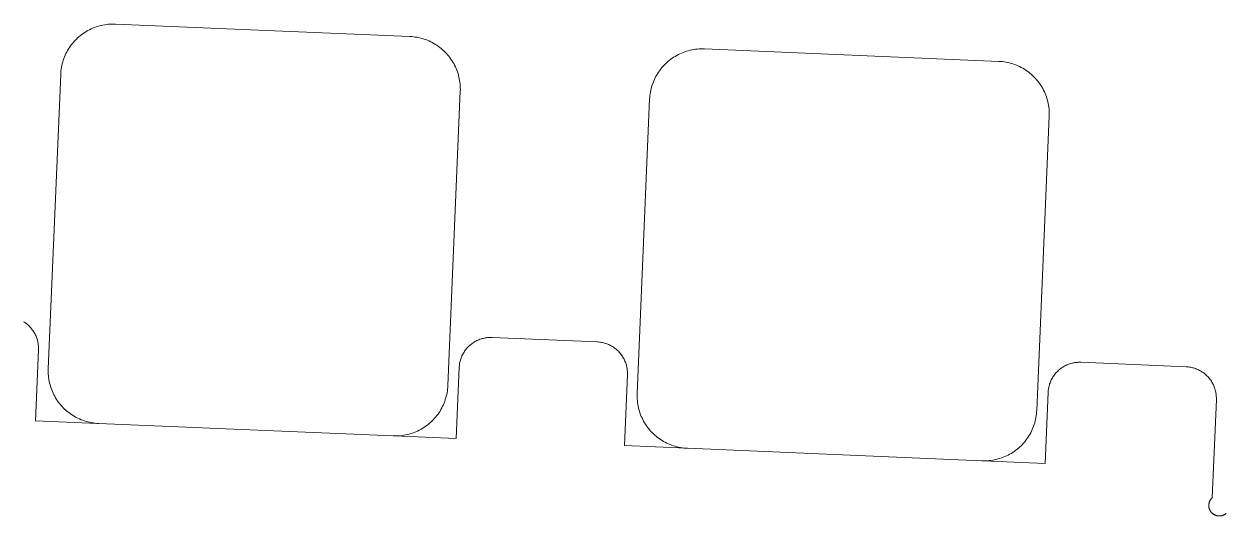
# Model space of a CAD drawing. Header units: inches. Extents: x -6 to 177, y -6 to 113.
# Drawn here: x 87.488 to 91.984, y 83.621 to 85.462 of the extents above; entities that cross this region are included whole.
import ezdxf

# ---------------------------------------------------------------- set-up
doc = ezdxf.new("R2010")
doc.units = ezdxf.units.IN
doc.layers.add('ZANO_R', color=7, linetype='Continuous', lineweight=0)

msp = doc.modelspace()

# ---------------------------------------------------------------- linework, layer by layer
at = {"layer": 'ZANO_R'}
for p, q in [((87.70438, 85.42328), (87.70984, 85.4272)), ((87.70984, 85.4272), (87.71542, 85.43094)), ((87.71542, 85.43094), (87.72114, 85.43449)), ((87.72114, 85.43449), (87.72697, 85.43783)), ((87.72697, 85.43783), (87.73291, 85.44098)), ((87.73291, 85.44098), (87.73895, 85.44392)), ((87.73895, 85.44392), (87.74509, 85.44665)), ((87.74509, 85.44665), (87.75132, 85.44918)), ((87.75132, 85.44918), (87.75764, 85.45148)), ((87.75764, 85.45148), (87.76403, 85.45357)), ((87.76403, 85.45357), (87.77048, 85.45545)), ((87.77048, 85.45545), (87.777, 85.4571)), ((87.777, 85.4571), (87.78357, 85.45852)), ((87.78357, 85.45852), (87.79018, 85.45973)), ((87.79018, 85.45973), (87.79683, 85.4607)), ((87.79683, 85.4607), (87.80351, 85.46145)), ((87.80351, 85.46145), (87.81022, 85.46197)), ((87.81022, 85.46197), (87.81693, 85.46226)), ((87.81693, 85.46226), (87.82365, 85.46232)), ((87.82365, 85.46232), (87.83037, 85.46215)), ((87.83037, 85.46215), (88.93186, 85.41559)), ((87.65832, 85.37476), (87.66215, 85.38028)), ((87.66215, 85.38028), (87.66616, 85.38568)), ((87.66616, 85.38568), (87.67036, 85.39093)), ((87.67036, 85.39093), (87.67473, 85.39603)), ((87.67473, 85.39603), (87.67927, 85.40099)), ((87.67927, 85.40099), (87.68398, 85.40578)), ((87.68398, 85.40578), (87.68886, 85.41042)), ((87.68886, 85.41042), (87.69388, 85.41488)), ((87.69388, 85.41488), (87.69906, 85.41917)), ((87.69906, 85.41917), (87.70438, 85.42328)), ((88.93186, 85.41559), (88.93857, 85.41519)), ((88.93857, 85.41519), (88.94526, 85.41457)), ((88.94526, 85.41457), (88.95193, 85.41371)), ((88.95193, 85.41371), (88.95856, 85.41263)), ((88.95856, 85.41263), (88.96516, 85.41132)), ((88.96516, 85.41132), (88.9717, 85.40979)), ((88.9717, 85.40979), (88.97819, 85.40803)), ((88.97819, 85.40803), (88.98462, 85.40606)), ((88.98462, 85.40606), (88.99097, 85.40386)), ((88.99097, 85.40386), (88.99725, 85.40145)), ((88.99725, 85.40145), (89.00344, 85.39883)), ((89.00344, 85.39883), (89.00953, 85.396)), ((89.00953, 85.396), (89.01553, 85.39296)), ((89.01553, 85.39296), (89.02142, 85.38972)), ((89.02142, 85.38972), (89.02719, 85.38628)), ((89.02719, 85.38628), (89.03285, 85.38264)), ((89.03285, 85.38264), (89.03837, 85.37881)), ((87.6371, 85.33288), (87.63951, 85.33916)), ((87.63951, 85.33916), (87.64213, 85.34535)), ((87.64213, 85.34535), (87.64496, 85.35144)), ((87.64496, 85.35144), (87.648, 85.35744)), ((87.648, 85.35744), (87.65124, 85.36333)), ((87.65124, 85.36333), (87.65469, 85.3691)), ((87.65469, 85.3691), (87.65832, 85.37476)), ((89.03837, 85.37881), (89.04377, 85.3748)), ((89.04377, 85.3748), (89.04902, 85.3706)), ((89.04902, 85.3706), (89.05412, 85.36623)), ((89.05412, 85.36623), (89.05908, 85.36169)), ((89.05908, 85.36169), (89.06387, 85.35698)), ((89.06387, 85.35698), (89.06851, 85.3521)), ((89.06851, 85.3521), (89.07297, 85.34708)), ((89.07297, 85.34708), (89.07726, 85.3419)), ((89.07726, 85.3419), (89.08137, 85.33658)), ((89.08137, 85.33658), (89.08529, 85.33113)), ((89.9128, 85.3341), (89.91839, 85.33783)), ((89.91839, 85.33783), (89.9241, 85.34138)), ((89.9241, 85.34138), (89.92993, 85.34472)), ((89.92993, 85.34472), (89.93587, 85.34787)), ((89.93587, 85.34787), (89.94192, 85.35081)), ((89.94192, 85.35081), (89.94806, 85.35354)), ((89.94806, 85.35354), (89.95429, 85.35607)), ((89.95429, 85.35607), (89.9606, 85.35837)), ((89.9606, 85.35837), (89.96699, 85.36047)), ((89.96699, 85.36047), (89.97345, 85.36234)), ((89.97345, 85.36234), (89.97997, 85.36399)), ((89.97997, 85.36399), (89.98654, 85.36541)), ((89.98654, 85.36541), (89.99315, 85.36662)), ((89.99315, 85.36662), (89.9998, 85.36759)), ((89.9998, 85.36759), (90.00648, 85.36834)), ((90.00648, 85.36834), (90.01318, 85.36886)), ((90.01318, 85.36886), (90.0199, 85.36915)), ((90.0199, 85.36915), (90.02662, 85.36921)), ((90.02662, 85.36921), (90.03334, 85.36904)), ((90.03334, 85.36904), (91.13483, 85.32248)), ((87.62639, 85.28717), (87.62725, 85.29384)), ((87.62725, 85.29384), (87.62833, 85.30047)), ((87.62833, 85.30047), (87.62964, 85.30707)), ((87.62964, 85.30707), (87.63117, 85.31361)), ((87.63117, 85.31361), (87.63293, 85.3201)), ((87.63293, 85.3201), (87.6349, 85.32653)), ((87.6349, 85.32653), (87.6371, 85.33288)), ((89.08529, 85.33113), (89.08903, 85.32554)), ((89.08903, 85.32554), (89.09258, 85.31983)), ((89.09258, 85.31983), (89.09592, 85.314)), ((89.09592, 85.314), (89.09907, 85.30805)), ((89.09907, 85.30805), (89.10201, 85.30201)), ((89.10201, 85.30201), (89.10474, 85.29587)), ((89.10474, 85.29587), (89.10727, 85.28964)), ((89.86512, 85.28717), (89.86913, 85.29257)), ((89.86913, 85.29257), (89.87333, 85.29782)), ((89.87333, 85.29782), (89.8777, 85.30293)), ((89.8777, 85.30293), (89.88224, 85.30788)), ((89.88224, 85.30788), (89.88695, 85.31267)), ((89.88695, 85.31267), (89.89182, 85.31731)), ((89.89182, 85.31731), (89.89685, 85.32177)), ((89.89685, 85.32177), (89.90203, 85.32606)), ((89.90203, 85.32606), (89.90735, 85.33017)), ((89.90735, 85.33017), (89.9128, 85.3341)), ((91.13483, 85.32248), (91.14154, 85.32209)), ((91.14154, 85.32209), (91.14823, 85.32146)), ((91.14823, 85.32146), (91.1549, 85.3206)), ((91.1549, 85.3206), (91.16153, 85.31952)), ((91.16153, 85.31952), (91.16812, 85.31821)), ((91.16812, 85.31821), (91.17467, 85.31668)), ((91.17467, 85.31668), (91.18116, 85.31492)), ((91.18116, 85.31492), (91.18758, 85.31295)), ((91.18758, 85.31295), (91.19394, 85.31075)), ((91.19394, 85.31075), (91.20021, 85.30834)), ((91.20021, 85.30834), (91.2064, 85.30572)), ((91.2064, 85.30572), (91.2125, 85.30289)), ((91.2125, 85.30289), (91.2185, 85.29985)), ((91.2185, 85.29985), (91.22439, 85.29661)), ((91.22439, 85.29661), (91.23016, 85.29317)), ((91.23016, 85.29317), (91.23581, 85.28953)), ((87.57881, 84.17228), (87.62537, 85.27377)), ((87.62537, 85.27377), (87.62577, 85.28048)), ((87.62577, 85.28048), (87.62639, 85.28717)), ((89.10727, 85.28964), (89.10957, 85.28332)), ((89.10957, 85.28332), (89.11167, 85.27694)), ((89.11167, 85.27694), (89.11354, 85.27048)), ((89.11354, 85.27048), (89.11519, 85.26396)), ((89.11519, 85.26396), (89.11661, 85.25739)), ((89.11661, 85.25739), (89.11782, 85.25078)), ((89.11782, 85.25078), (89.11879, 85.24413)), ((89.84007, 85.23977), (89.84248, 85.24605)), ((89.84248, 85.24605), (89.8451, 85.25224)), ((89.8451, 85.25224), (89.84793, 85.25833)), ((89.84793, 85.25833), (89.85097, 85.26433)), ((89.85097, 85.26433), (89.85421, 85.27022)), ((89.85421, 85.27022), (89.85765, 85.27599)), ((89.85765, 85.27599), (89.86129, 85.28165)), ((89.86129, 85.28165), (89.86512, 85.28717)), ((91.23581, 85.28953), (91.24134, 85.2857)), ((91.24134, 85.2857), (91.24673, 85.28169)), ((91.24673, 85.28169), (91.25199, 85.27749)), ((91.25199, 85.27749), (91.25709, 85.27312)), ((91.25709, 85.27312), (91.26205, 85.26858)), ((91.26205, 85.26858), (91.26684, 85.26387)), ((91.26684, 85.26387), (91.27147, 85.259)), ((91.27147, 85.259), (91.27594, 85.25397)), ((91.27594, 85.25397), (91.28023, 85.24879)), ((91.28023, 85.24879), (91.28434, 85.24347)), ((89.12024, 85.21059), (89.07368, 84.1091)), ((89.11879, 85.24413), (89.11954, 85.23745)), ((89.11954, 85.23745), (89.12006, 85.23074)), ((89.12006, 85.23074), (89.12035, 85.22403)), ((89.12041, 85.21731), (89.12024, 85.21059)), ((89.12035, 85.22403), (89.12041, 85.21731)), ((89.82936, 85.19406), (89.83022, 85.20073)), ((89.83022, 85.20073), (89.8313, 85.20736)), ((89.8313, 85.20736), (89.83261, 85.21396)), ((89.83261, 85.21396), (89.83414, 85.2205)), ((89.83414, 85.2205), (89.8359, 85.22699)), ((89.8359, 85.22699), (89.83787, 85.23342)), ((89.83787, 85.23342), (89.84007, 85.23977)), ((91.28434, 85.24347), (91.28826, 85.23802)), ((91.28826, 85.23802), (91.292, 85.23243)), ((91.292, 85.23243), (91.29554, 85.22672)), ((91.29554, 85.22672), (91.29889, 85.22089)), ((91.29889, 85.22089), (91.30204, 85.21495)), ((91.30204, 85.21495), (91.30498, 85.2089)), ((91.30498, 85.2089), (91.30771, 85.20276)), ((91.30771, 85.20276), (91.31023, 85.19653)), ((89.78178, 84.07918), (89.82833, 85.18066)), ((89.82833, 85.18066), (89.82873, 85.18737)), ((89.82873, 85.18737), (89.82936, 85.19406)), ((91.31023, 85.19653), (91.31254, 85.19022)), ((91.31254, 85.19022), (91.31463, 85.18383)), ((91.31463, 85.18383), (91.3165, 85.17737)), ((91.3165, 85.17737), (91.31815, 85.17085)), ((91.31815, 85.17085), (91.31958, 85.16428)), ((91.31958, 85.16428), (91.32078, 85.15767)), ((91.32078, 85.15767), (91.32176, 85.15102)), ((91.32321, 85.11748), (91.27665, 84.01599)), ((91.32176, 85.15102), (91.32251, 85.14434)), ((91.32251, 85.14434), (91.32302, 85.13764)), ((91.32302, 85.13764), (91.32331, 85.13092)), ((91.32337, 85.1242), (91.32321, 85.11748)), ((91.32331, 85.13092), (91.32337, 85.1242)), ((87.49002, 84.34591), (87.48663, 84.34809)), ((87.49334, 84.34362), (87.49002, 84.34591)), ((87.49658, 84.34121), (87.49334, 84.34362)), ((87.49973, 84.33869), (87.49658, 84.34121)), ((87.50279, 84.33607), (87.49973, 84.33869)), ((87.50576, 84.33334), (87.50279, 84.33607)), ((87.50864, 84.33051), (87.50576, 84.33334)), ((87.51142, 84.32759), (87.50864, 84.33051)), ((87.5141, 84.32457), (87.51142, 84.32759)), ((87.51667, 84.32147), (87.5141, 84.32457)), ((87.51914, 84.31828), (87.51667, 84.32147)), ((87.52149, 84.315), (87.51914, 84.31828)), ((87.52373, 84.31165), (87.52149, 84.315)), ((87.52586, 84.30822), (87.52373, 84.31165)), ((87.52787, 84.30473), (87.52586, 84.30822)), ((87.52976, 84.30116), (87.52787, 84.30473)), ((87.53152, 84.29753), (87.52976, 84.30116)), ((87.53316, 84.29385), (87.53152, 84.29753)), ((87.53468, 84.29011), (87.53316, 84.29385)), ((87.53606, 84.28632), (87.53468, 84.29011)), ((87.53732, 84.28249), (87.53606, 84.28632)), ((87.53844, 84.27862), (87.53732, 84.28249)), ((87.53943, 84.27471), (87.53844, 84.27862)), ((87.54028, 84.27076), (87.53943, 84.27471)), ((87.54101, 84.2668), (87.54028, 84.27076)), ((87.54159, 84.2628), (87.54101, 84.2668)), ((87.54204, 84.2588), (87.54159, 84.2628)), ((87.54235, 84.25477), (87.54204, 84.2588)), ((89.15228, 84.25646), (89.14937, 84.25356)), ((89.15529, 84.25924), (89.15228, 84.25646)), ((89.1584, 84.26192), (89.15529, 84.25924)), ((89.1616, 84.2645), (89.1584, 84.26192)), ((89.16488, 84.26696), (89.1616, 84.2645)), ((89.16825, 84.2693), (89.16488, 84.26696)), ((89.1717, 84.27152), (89.16825, 84.2693)), ((89.17522, 84.27363), (89.1717, 84.27152)), ((89.17881, 84.27561), (89.17522, 84.27363)), ((89.18247, 84.27746), (89.17881, 84.27561)), ((89.18619, 84.27919), (89.18247, 84.27746)), ((89.18997, 84.28079), (89.18619, 84.27919)), ((89.19381, 84.28225), (89.18997, 84.28079)), ((89.19769, 84.28358), (89.19381, 84.28225)), ((89.20162, 84.28477), (89.19769, 84.28358)), ((89.20558, 84.28583), (89.20162, 84.28477)), ((89.20958, 84.28675), (89.20558, 84.28583)), ((89.21361, 84.28753), (89.20958, 84.28675)), ((89.21766, 84.28817), (89.21361, 84.28753)), ((89.22173, 84.28867), (89.21766, 84.28817)), ((89.22582, 84.28902), (89.22173, 84.28867)), ((89.22992, 84.28924), (89.22582, 84.28902)), ((89.23402, 84.28931), (89.22992, 84.28924)), ((89.23402, 84.28931), (89.23652, 84.28928)), ((89.23652, 84.28928), (89.23901, 84.2892)), ((89.6324, 84.27258), (89.23901, 84.2892)), ((89.63642, 84.27234), (89.6324, 84.27258)), ((89.64044, 84.27196), (89.63642, 84.27234)), ((89.64444, 84.27145), (89.64044, 84.27196)), ((89.64842, 84.2708), (89.64444, 84.27145)), ((89.65238, 84.27001), (89.64842, 84.2708)), ((89.6563, 84.26909), (89.65238, 84.27001)), ((89.6602, 84.26804), (89.6563, 84.26909)), ((89.66405, 84.26685), (89.6602, 84.26804)), ((89.66787, 84.26554), (89.66405, 84.26685)), ((89.67163, 84.26409), (89.66787, 84.26554)), ((89.67535, 84.26252), (89.67163, 84.26409)), ((89.679, 84.26082), (89.67535, 84.26252)), ((89.6826, 84.25899), (89.679, 84.26082)), ((89.68613, 84.25705), (89.6826, 84.25899)), ((89.6896, 84.25498), (89.68613, 84.25705)), ((87.53124, 83.97725), (87.54246, 84.24268)), ((87.54252, 84.25075), (87.54235, 84.25477)), ((87.54246, 84.24268), (87.54256, 84.24671)), ((87.54256, 84.24671), (87.54252, 84.25075)), ((89.12326, 84.21223), (89.1219, 84.20836)), ((89.12476, 84.21605), (89.12326, 84.21223)), ((89.12638, 84.21982), (89.12476, 84.21605)), ((89.12813, 84.22353), (89.12638, 84.21982)), ((89.13002, 84.22718), (89.12813, 84.22353)), ((89.13202, 84.23076), (89.13002, 84.22718)), ((89.13415, 84.23426), (89.13202, 84.23076)), ((89.13641, 84.23769), (89.13415, 84.23426)), ((89.13877, 84.24105), (89.13641, 84.23769)), ((89.14126, 84.24431), (89.13877, 84.24105)), ((89.14385, 84.24749), (89.14126, 84.24431)), ((89.14656, 84.25057), (89.14385, 84.24749)), ((89.14937, 84.25356), (89.14656, 84.25057)), ((89.69299, 84.2528), (89.6896, 84.25498)), ((89.69631, 84.25051), (89.69299, 84.2528)), ((89.69954, 84.2481), (89.69631, 84.25051)), ((89.70269, 84.24558), (89.69954, 84.2481)), ((89.70576, 84.24296), (89.70269, 84.24558)), ((89.70873, 84.24023), (89.70576, 84.24296)), ((89.71161, 84.2374), (89.70873, 84.24023)), ((89.71439, 84.23448), (89.71161, 84.2374)), ((89.71707, 84.23147), (89.71439, 84.23448)), ((89.71964, 84.22836), (89.71707, 84.23147)), ((89.7221, 84.22517), (89.71964, 84.22836)), ((89.72446, 84.22189), (89.7221, 84.22517)), ((89.7267, 84.21854), (89.72446, 84.22189)), ((89.72883, 84.21511), (89.7267, 84.21854)), ((89.73084, 84.21162), (89.72883, 84.21511)), ((89.73272, 84.20805), (89.73084, 84.21162)), ((87.57881, 84.17228), (87.57864, 84.16556)), ((89.11601, 84.17617), (89.10479, 83.91074)), ((89.11625, 84.18027), (89.11601, 84.17617)), ((89.11664, 84.18435), (89.11625, 84.18027)), ((89.11717, 84.18842), (89.11664, 84.18435)), ((89.11784, 84.19247), (89.11717, 84.18842)), ((89.11864, 84.19649), (89.11784, 84.19247)), ((89.11959, 84.20049), (89.11864, 84.19649)), ((89.12068, 84.20444), (89.11959, 84.20049)), ((89.1219, 84.20836), (89.12068, 84.20444)), ((89.73449, 84.20443), (89.73272, 84.20805)), ((89.73613, 84.20074), (89.73449, 84.20443)), ((89.73764, 84.197), (89.73613, 84.20074)), ((89.73903, 84.19321), (89.73764, 84.197)), ((89.74028, 84.18938), (89.73903, 84.19321)), ((89.74141, 84.18551), (89.74028, 84.18938)), ((89.7424, 84.1816), (89.74141, 84.18551)), ((89.74325, 84.17765), (89.7424, 84.1816)), ((89.74397, 84.17369), (89.74325, 84.17765)), ((89.74456, 84.1697), (89.74397, 84.17369)), ((89.74501, 84.16569), (89.74456, 84.1697)), ((91.35826, 84.16613), (91.35525, 84.16335)), ((91.36137, 84.16882), (91.35826, 84.16613)), ((91.36456, 84.17139), (91.36137, 84.16882)), ((91.36785, 84.17385), (91.36456, 84.17139)), ((91.37122, 84.17619), (91.36785, 84.17385)), ((91.37466, 84.17842), (91.37122, 84.17619)), ((91.37819, 84.18052), (91.37466, 84.17842)), ((91.38178, 84.1825), (91.37819, 84.18052)), ((91.38544, 84.18436), (91.38178, 84.1825)), ((91.38916, 84.18608), (91.38544, 84.18436)), ((91.39294, 84.18768), (91.38916, 84.18608)), ((91.39678, 84.18914), (91.39294, 84.18768)), ((91.40066, 84.19047), (91.39678, 84.18914)), ((91.40458, 84.19167), (91.40066, 84.19047)), ((91.40855, 84.19272), (91.40458, 84.19167)), ((91.41255, 84.19364), (91.40855, 84.19272)), ((91.41658, 84.19442), (91.41255, 84.19364)), ((91.42063, 84.19506), (91.41658, 84.19442)), ((91.4247, 84.19556), (91.42063, 84.19506)), ((91.42879, 84.19591), (91.4247, 84.19556)), ((91.43289, 84.19613), (91.42879, 84.19591)), ((91.43699, 84.1962), (91.43289, 84.19613)), ((91.43699, 84.1962), (91.43948, 84.19617)), ((91.43948, 84.19617), (91.44198, 84.19609)), ((91.83537, 84.17947), (91.44198, 84.19609)), ((91.83939, 84.17923), (91.83537, 84.17947)), ((91.84341, 84.17885), (91.83939, 84.17923)), ((91.84741, 84.17834), (91.84341, 84.17885)), ((91.85139, 84.17769), (91.84741, 84.17834)), ((91.85535, 84.1769), (91.85139, 84.17769)), ((91.85927, 84.17598), (91.85535, 84.1769)), ((91.86317, 84.17493), (91.85927, 84.17598)), ((91.86702, 84.17374), (91.86317, 84.17493)), ((91.87083, 84.17243), (91.86702, 84.17374)), ((91.8746, 84.17098), (91.87083, 84.17243)), ((91.87831, 84.16941), (91.8746, 84.17098)), ((91.88197, 84.16771), (91.87831, 84.16941)), ((91.88557, 84.16589), (91.88197, 84.16771)), ((91.8891, 84.16394), (91.88557, 84.16589)), ((87.57864, 84.16556), (87.5787, 84.15884)), ((87.5787, 84.15884), (87.57899, 84.15213)), ((87.57899, 84.15213), (87.57951, 84.14542)), ((87.57951, 84.14542), (87.58026, 84.13874)), ((87.58026, 84.13874), (87.58124, 84.13209)), ((87.58124, 84.13209), (87.58244, 84.12548)), ((87.58244, 84.12548), (87.58386, 84.11891)), ((89.73421, 83.88414), (89.74543, 84.14957)), ((89.74532, 84.16167), (89.74501, 84.16569)), ((89.74549, 84.15764), (89.74532, 84.16167)), ((89.74543, 84.14957), (89.74553, 84.1536)), ((89.74553, 84.1536), (89.74549, 84.15764)), ((91.32772, 84.12295), (91.32623, 84.11912)), ((91.32935, 84.12671), (91.32772, 84.12295)), ((91.3311, 84.13042), (91.32935, 84.12671)), ((91.33298, 84.13407), (91.3311, 84.13042)), ((91.33499, 84.13765), (91.33298, 84.13407)), ((91.33712, 84.14116), (91.33499, 84.13765)), ((91.33937, 84.14459), (91.33712, 84.14116)), ((91.34174, 84.14794), (91.33937, 84.14459)), ((91.34423, 84.1512), (91.34174, 84.14794)), ((91.34682, 84.15438), (91.34423, 84.1512)), ((91.34953, 84.15747), (91.34682, 84.15438)), ((91.35234, 84.16046), (91.34953, 84.15747)), ((91.35525, 84.16335), (91.35234, 84.16046)), ((91.89257, 84.16188), (91.8891, 84.16394)), ((91.89596, 84.15969), (91.89257, 84.16188)), ((91.89927, 84.1574), (91.89596, 84.15969)), ((91.90251, 84.15499), (91.89927, 84.1574)), ((91.90566, 84.15247), (91.90251, 84.15499)), ((91.90873, 84.14985), (91.90566, 84.15247)), ((91.9117, 84.14712), (91.90873, 84.14985)), ((91.91458, 84.1443), (91.9117, 84.14712)), ((91.91735, 84.14137), (91.91458, 84.1443)), ((91.92003, 84.13836), (91.91735, 84.14137)), ((91.92261, 84.13525), (91.92003, 84.13836)), ((91.92507, 84.13206), (91.92261, 84.13525)), ((91.92743, 84.12879), (91.92507, 84.13206)), ((91.92967, 84.12543), (91.92743, 84.12879)), ((91.9318, 84.12201), (91.92967, 84.12543)), ((91.9338, 84.11851), (91.9318, 84.12201)), ((87.58386, 84.11891), (87.58551, 84.11239)), ((87.58551, 84.11239), (87.58739, 84.10594)), ((87.58739, 84.10594), (87.58948, 84.09955)), ((87.58948, 84.09955), (87.59179, 84.09323)), ((87.59179, 84.09323), (87.59431, 84.087)), ((87.59431, 84.087), (87.59704, 84.08086)), ((87.59704, 84.08086), (87.59998, 84.07482)), ((89.06788, 84.06926), (89.06941, 84.0758)), ((89.06941, 84.0758), (89.07072, 84.0824)), ((89.07072, 84.0824), (89.0718, 84.08903)), ((89.0718, 84.08903), (89.07266, 84.0957)), ((89.07266, 84.0957), (89.07329, 84.10239)), ((89.07329, 84.10239), (89.07368, 84.1091)), ((89.78178, 84.07918), (89.78161, 84.07245)), ((91.31897, 84.08306), (91.30776, 83.81763)), ((91.31922, 84.08716), (91.31897, 84.08306)), ((91.31961, 84.09125), (91.31922, 84.08716)), ((91.32013, 84.09532), (91.31961, 84.09125)), ((91.3208, 84.09936), (91.32013, 84.09532)), ((91.32161, 84.10339), (91.3208, 84.09936)), ((91.32256, 84.10738), (91.32161, 84.10339)), ((91.32365, 84.11134), (91.32256, 84.10738)), ((91.32487, 84.11525), (91.32365, 84.11134)), ((91.32623, 84.11912), (91.32487, 84.11525)), ((91.93569, 84.11494), (91.9338, 84.11851)), ((91.93746, 84.11132), (91.93569, 84.11494)), ((91.9391, 84.10763), (91.93746, 84.11132)), ((91.94061, 84.10389), (91.9391, 84.10763)), ((91.942, 84.1001), (91.94061, 84.10389)), ((91.94325, 84.09627), (91.942, 84.1001)), ((91.94437, 84.0924), (91.94325, 84.09627)), ((91.94536, 84.08849), (91.94437, 84.0924)), ((91.94622, 84.08455), (91.94536, 84.08849)), ((91.94694, 84.08058), (91.94622, 84.08455)), ((91.94753, 84.07659), (91.94694, 84.08058)), ((91.94797, 84.07258), (91.94753, 84.07659)), ((87.59998, 84.07482), (87.60313, 84.06887)), ((87.60313, 84.06887), (87.60648, 84.06305)), ((87.60648, 84.06305), (87.61002, 84.05733)), ((87.61002, 84.05733), (87.61376, 84.05175)), ((87.61376, 84.05175), (87.61768, 84.04629)), ((87.61768, 84.04629), (87.62179, 84.04097)), ((87.62179, 84.04097), (87.62608, 84.03579)), ((87.62608, 84.03579), (87.63055, 84.03077)), ((89.05105, 84.02543), (89.05409, 84.03143)), ((89.05409, 84.03143), (89.05692, 84.03752)), ((89.05692, 84.03752), (89.05954, 84.04371)), ((89.05954, 84.04371), (89.06195, 84.04999)), ((89.06195, 84.04999), (89.06415, 84.05634)), ((89.06415, 84.05634), (89.06612, 84.06277)), ((89.06612, 84.06277), (89.06788, 84.06926)), ((89.78161, 84.07245), (89.78167, 84.06573)), ((89.78167, 84.06573), (89.78196, 84.05902)), ((89.78196, 84.05902), (89.78248, 84.05231)), ((89.78248, 84.05231), (89.78323, 84.04563)), ((89.78323, 84.04563), (89.7842, 84.03898)), ((89.7842, 84.03898), (89.7854, 84.03237)), ((89.7854, 84.03237), (89.78683, 84.0258)), ((91.93288, 83.68931), (91.94839, 84.05646)), ((91.94828, 84.06856), (91.94797, 84.07258)), ((91.94846, 84.06453), (91.94828, 84.06856)), ((91.94839, 84.05646), (91.9485, 84.06049)), ((91.9485, 84.06049), (91.94846, 84.06453)), ((87.63055, 84.03077), (87.63518, 84.02589)), ((87.63518, 84.02589), (87.63997, 84.02118)), ((87.63997, 84.02118), (87.64493, 84.01664)), ((87.64493, 84.01664), (87.65003, 84.01227)), ((87.65003, 84.01227), (87.65529, 84.00807)), ((87.65529, 84.00807), (87.66068, 84.00406)), ((87.66068, 84.00406), (87.6662, 84.00023)), ((87.6662, 84.00023), (87.67186, 83.9966)), ((87.67186, 83.9966), (87.67763, 83.99315)), ((87.67763, 83.99315), (87.68352, 83.98991)), ((87.68352, 83.98991), (87.68952, 83.98687)), ((87.68952, 83.98687), (87.69562, 83.98404)), ((89.01978, 83.98188), (89.02432, 83.98684)), ((89.02432, 83.98684), (89.02869, 83.99194)), ((89.02869, 83.99194), (89.03289, 83.9972)), ((89.03289, 83.9972), (89.0369, 84.00259)), ((89.0369, 84.00259), (89.04073, 84.00811)), ((89.04073, 84.00811), (89.04437, 84.01377)), ((89.04437, 84.01377), (89.04781, 84.01954)), ((89.04781, 84.01954), (89.05105, 84.02543)), ((89.78683, 84.0258), (89.78848, 84.01928)), ((89.78848, 84.01928), (89.79035, 84.01283)), ((89.79035, 84.01283), (89.79244, 84.00644)), ((89.79244, 84.00644), (89.79475, 84.00012)), ((89.79475, 84.00012), (89.79727, 83.99389)), ((89.79727, 83.99389), (89.80001, 83.98775)), ((89.80001, 83.98775), (89.80295, 83.98171)), ((91.27238, 83.98269), (91.27369, 83.98929)), ((91.27369, 83.98929), (91.27477, 83.99592)), ((91.27477, 83.99592), (91.27563, 84.00259)), ((91.27563, 84.00259), (91.27625, 84.00928)), ((91.27625, 84.00928), (91.27665, 84.01599)), ((87.76283, 83.96746), (87.53124, 83.97725)), ((87.69562, 83.98404), (87.7018, 83.98142)), ((87.7018, 83.98142), (87.70808, 83.97901)), ((87.70808, 83.97901), (87.71443, 83.97681)), ((87.71443, 83.97681), (87.72086, 83.97484)), ((87.72086, 83.97484), (87.72735, 83.97308)), ((87.72735, 83.97308), (87.73389, 83.97155)), ((87.73389, 83.97155), (87.74049, 83.97024)), ((87.74049, 83.97024), (87.74712, 83.96916)), ((87.74712, 83.96916), (87.75379, 83.9683)), ((87.75379, 83.9683), (87.76048, 83.96768)), ((87.76048, 83.96768), (87.76719, 83.96728)), ((88.86868, 83.92072), (87.76719, 83.96728)), ((88.9601, 83.93895), (88.96615, 83.94189)), ((88.96615, 83.94189), (88.97209, 83.94504)), ((88.97209, 83.94504), (88.97792, 83.94839)), ((88.97792, 83.94839), (88.98363, 83.95193)), ((88.98363, 83.95193), (88.98922, 83.95567)), ((88.98922, 83.95567), (88.99467, 83.95959)), ((88.99467, 83.95959), (88.99999, 83.9637)), ((88.99999, 83.9637), (89.00517, 83.96799)), ((89.00517, 83.96799), (89.0102, 83.97245)), ((89.0102, 83.97245), (89.01507, 83.97709)), ((89.01507, 83.97709), (89.01978, 83.98188)), ((89.80295, 83.98171), (89.8061, 83.97577)), ((89.8061, 83.97577), (89.80944, 83.96994)), ((89.80944, 83.96994), (89.81299, 83.96422)), ((89.81299, 83.96422), (89.81672, 83.95864)), ((89.81672, 83.95864), (89.82065, 83.95318)), ((89.82065, 83.95318), (89.82476, 83.94786)), ((89.82476, 83.94786), (89.82905, 83.94268)), ((89.82905, 83.94268), (89.83351, 83.93766)), ((91.25706, 83.93832), (91.25989, 83.94442)), ((91.25989, 83.94442), (91.26251, 83.95061)), ((91.26251, 83.95061), (91.26492, 83.95688)), ((91.26492, 83.95688), (91.26711, 83.96324)), ((91.26711, 83.96324), (91.26909, 83.96966)), ((91.26909, 83.96966), (91.27085, 83.97615)), ((91.27085, 83.97615), (91.27238, 83.98269)), ((88.86868, 83.92072), (88.8754, 83.92055)), ((89.10479, 83.91074), (88.87304, 83.92054)), ((88.8754, 83.92055), (88.88212, 83.92061)), ((88.88212, 83.92061), (88.88884, 83.9209)), ((88.88884, 83.9209), (88.89554, 83.92142)), ((88.89554, 83.92142), (88.90222, 83.92217)), ((88.90222, 83.92217), (88.90887, 83.92315)), ((88.90887, 83.92315), (88.91548, 83.92435)), ((88.91548, 83.92435), (88.92205, 83.92577)), ((88.92205, 83.92577), (88.92857, 83.92742)), ((88.92857, 83.92742), (88.93503, 83.9293)), ((88.93503, 83.9293), (88.94141, 83.93139)), ((88.94141, 83.93139), (88.94773, 83.93369)), ((88.94773, 83.93369), (88.95396, 83.93622)), ((88.95396, 83.93622), (88.9601, 83.93895)), ((89.83351, 83.93766), (89.83814, 83.93279)), ((89.83814, 83.93279), (89.84294, 83.92807)), ((89.84294, 83.92807), (89.84789, 83.92353)), ((89.84789, 83.92353), (89.853, 83.91916)), ((89.853, 83.91916), (89.85825, 83.91496)), ((89.85825, 83.91496), (89.86365, 83.91095)), ((89.86365, 83.91095), (89.86917, 83.90712)), ((89.86917, 83.90712), (89.87483, 83.90349)), ((89.87483, 83.90349), (89.8806, 83.90005)), ((89.8806, 83.90005), (89.88649, 83.8968)), ((89.88649, 83.8968), (89.89249, 83.89376)), ((91.22729, 83.89373), (91.23166, 83.89883)), ((91.23166, 83.89883), (91.23586, 83.90409)), ((91.23586, 83.90409), (91.23987, 83.90948)), ((91.23987, 83.90948), (91.2437, 83.91501)), ((91.2437, 83.91501), (91.24733, 83.92066)), ((91.24733, 83.92066), (91.25077, 83.92643)), ((91.25077, 83.92643), (91.25402, 83.93232)), ((91.25402, 83.93232), (91.25706, 83.93832)), ((89.96579, 83.87435), (89.73421, 83.88414)), ((89.89249, 83.89376), (89.89858, 83.89093)), ((89.89858, 83.89093), (89.90477, 83.88831)), ((89.90477, 83.88831), (89.91105, 83.8859)), ((89.91105, 83.8859), (89.9174, 83.88371)), ((89.9174, 83.88371), (89.92383, 83.88173)), ((89.92383, 83.88173), (89.93032, 83.87997)), ((89.93032, 83.87997), (89.93686, 83.87844)), ((89.93686, 83.87844), (89.94346, 83.87713)), ((89.94346, 83.87713), (89.95009, 83.87605)), ((89.95009, 83.87605), (89.95676, 83.87519)), ((89.95676, 83.87519), (89.96345, 83.87457)), ((89.96345, 83.87457), (89.97016, 83.87417)), ((91.07164, 83.82761), (89.97016, 83.87417)), ((91.16911, 83.84878), (91.17505, 83.85193)), ((91.17505, 83.85193), (91.18088, 83.85528)), ((91.18088, 83.85528), (91.1866, 83.85882)), ((91.1866, 83.85882), (91.19218, 83.86256)), ((91.19218, 83.86256), (91.19764, 83.86648)), ((91.19764, 83.86648), (91.20296, 83.87059)), ((91.20296, 83.87059), (91.20814, 83.87488)), ((91.20814, 83.87488), (91.21316, 83.87935)), ((91.21316, 83.87935), (91.21803, 83.88398)), ((91.21803, 83.88398), (91.22274, 83.88877)), ((91.22274, 83.88877), (91.22729, 83.89373)), ((91.07164, 83.82761), (91.07836, 83.82744)), ((91.30776, 83.81763), (91.07601, 83.82743)), ((91.07836, 83.82744), (91.08509, 83.82751)), ((91.08509, 83.82751), (91.0918, 83.82779)), ((91.0918, 83.82779), (91.0985, 83.82831)), ((91.0985, 83.82831), (91.10519, 83.82906)), ((91.10519, 83.82906), (91.11184, 83.83004)), ((91.11184, 83.83004), (91.11845, 83.83124)), ((91.11845, 83.83124), (91.12502, 83.83266)), ((91.12502, 83.83266), (91.13154, 83.83432)), ((91.13154, 83.83432), (91.13799, 83.83619)), ((91.13799, 83.83619), (91.14438, 83.83828)), ((91.14438, 83.83828), (91.1507, 83.84059)), ((91.1507, 83.84059), (91.15693, 83.84311)), ((91.15693, 83.84311), (91.16307, 83.84584)), ((91.16307, 83.84584), (91.16911, 83.84878)), ((91.92159, 83.67088), (91.92197, 83.67219)), ((91.92197, 83.67219), (91.92241, 83.67349)), ((91.92241, 83.67349), (91.92289, 83.67477)), ((91.92289, 83.67477), (91.92341, 83.67603)), ((91.92341, 83.67603), (91.92398, 83.67728)), ((91.92398, 83.67728), (91.92459, 83.6785)), ((91.92459, 83.6785), (91.92525, 83.6797)), ((91.92525, 83.6797), (91.92594, 83.68088)), ((91.92594, 83.68088), (91.92668, 83.68204)), ((91.92668, 83.68204), (91.92745, 83.68317)), ((91.92745, 83.68317), (91.92826, 83.68427)), ((91.92826, 83.68427), (91.92911, 83.68534)), ((91.92911, 83.68534), (91.93, 83.68638)), ((91.93, 83.68638), (91.93093, 83.68739)), ((91.93093, 83.68739), (91.93188, 83.68837)), ((91.93188, 83.68837), (91.93288, 83.68931)), ((91.92014, 83.66006), (91.92016, 83.66143)), ((91.92018, 83.65869), (91.92014, 83.66006)), ((91.92016, 83.66143), (91.92022, 83.66279)), ((91.92026, 83.65732), (91.92018, 83.65869)), ((91.92022, 83.66279), (91.92033, 83.66416)), ((91.92038, 83.65596), (91.92026, 83.65732)), ((91.92033, 83.66416), (91.92049, 83.66552)), ((91.92056, 83.6546), (91.92038, 83.65596)), ((91.92049, 83.66552), (91.92069, 83.66687)), ((91.92078, 83.65325), (91.92056, 83.6546)), ((91.92069, 83.66687), (91.92094, 83.66822)), ((91.92105, 83.65191), (91.92078, 83.65325)), ((91.92094, 83.66822), (91.92124, 83.66955)), ((91.92137, 83.65058), (91.92105, 83.65191)), ((91.92124, 83.66955), (91.92159, 83.67088)), ((91.92173, 83.64926), (91.92137, 83.65058)), ((91.92213, 83.64795), (91.92173, 83.64926)), ((91.92259, 83.64666), (91.92213, 83.64795)), ((91.92308, 83.64539), (91.92259, 83.64666)), ((91.92362, 83.64413), (91.92308, 83.64539)), ((91.92421, 83.64289), (91.92362, 83.64413)), ((91.92484, 83.64168), (91.92421, 83.64289)), ((91.9255, 83.64048), (91.92484, 83.64168)), ((91.92621, 83.63931), (91.9255, 83.64048)), ((91.92697, 83.63817), (91.92621, 83.63931)), ((91.92775, 83.63705), (91.92697, 83.63817)), ((91.92858, 83.63596), (91.92775, 83.63705)), ((91.92945, 83.6349), (91.92858, 83.63596)), ((91.93035, 83.63387), (91.92945, 83.6349)), ((91.93129, 83.63287), (91.93035, 83.63387)), ((91.93226, 83.63191), (91.93129, 83.63287)), ((91.93326, 83.63098), (91.93226, 83.63191)), ((91.9343, 83.63008), (91.93326, 83.63098)), ((91.93536, 83.62922), (91.9343, 83.63008)), ((91.93646, 83.6284), (91.93536, 83.62922)), ((91.93758, 83.62762), (91.93646, 83.6284)), ((91.93873, 83.62688), (91.93758, 83.62762)), ((91.9399, 83.62618), (91.93873, 83.62688)), ((91.97978, 83.62656), (91.97862, 83.62589)), ((91.98091, 83.62726), (91.97978, 83.62656)), ((91.98201, 83.628), (91.98091, 83.62726)), ((91.98309, 83.62878), (91.98201, 83.628)), ((91.98414, 83.62959), (91.98309, 83.62878)), ((91.98516, 83.63044), (91.98414, 83.62959)), ((91.9411, 83.62552), (91.9399, 83.62618)), ((91.94232, 83.6249), (91.9411, 83.62552)), ((91.94357, 83.62432), (91.94232, 83.6249)), ((91.94483, 83.62379), (91.94357, 83.62432)), ((91.9461, 83.6233), (91.94483, 83.62379)), ((91.9474, 83.62286), (91.9461, 83.6233)), ((91.94871, 83.62246), (91.9474, 83.62286)), ((91.95003, 83.6221), (91.94871, 83.62246)), ((91.95136, 83.6218), (91.95003, 83.6221)), ((91.95271, 83.62154), (91.95136, 83.6218)), ((91.95406, 83.62132), (91.95271, 83.62154)), ((91.95542, 83.62116), (91.95406, 83.62132)), ((91.95678, 83.62104), (91.95542, 83.62116)), ((91.95815, 83.62097), (91.95678, 83.62104)), ((91.95952, 83.62094), (91.95815, 83.62097)), ((91.96085, 83.62097), (91.95952, 83.62094)), ((91.96217, 83.62103), (91.96085, 83.62097)), ((91.9635, 83.62115), (91.96217, 83.62103)), ((91.96482, 83.6213), (91.9635, 83.62115)), ((91.96614, 83.6215), (91.96482, 83.6213)), ((91.96744, 83.62175), (91.96614, 83.6215)), ((91.96874, 83.62204), (91.96744, 83.62175)), ((91.97003, 83.62237), (91.96874, 83.62204)), ((91.9713, 83.62275), (91.97003, 83.62237)), ((91.97257, 83.62317), (91.9713, 83.62275)), ((91.97381, 83.62363), (91.97257, 83.62317)), ((91.97504, 83.62414), (91.97381, 83.62363)), ((91.97626, 83.62468), (91.97504, 83.62414)), ((91.97745, 83.62527), (91.97626, 83.62468)), ((91.97862, 83.62589), (91.97745, 83.62527))]:
    msp.add_line(p, q, dxfattribs=at)

doc.saveas('drawing.dxf')
